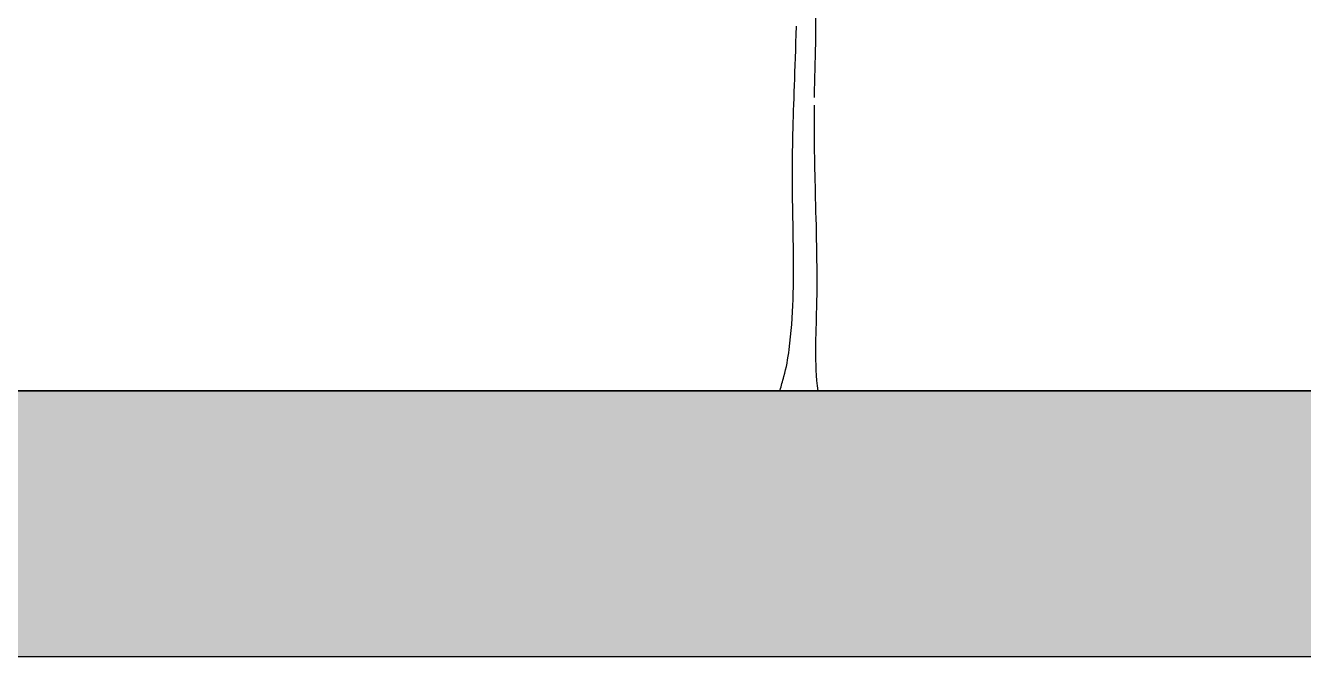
# Model space of a CAD drawing. Header units: millimetres. Extents: x 87938 to 265635, y 330093 to 434310.
# Drawn here: x 153601 to 166028, y 330093 to 336232 of the extents above; entities that cross this region are included whole.
import ezdxf

# ---------------------------------------------------------------- set-up
doc = ezdxf.new("R2010")
doc.units = ezdxf.units.MM
doc.layers.add('www.cad-blocks.net', color=7, linetype='Continuous')

# ---------------------------------------------------------------- blocks, each defined once
blk = doc.blocks.new('A$C5F7D3421')
for points, knots in [([(4068, 3808), (4068, 3814), (4072, 4046), (4098, 4869), (4081, 5685), (4064, 6277)], [0.7345625, 0.7345625, 0.7345625, 0.7345625, 0.7382272, 0.8687991, 1.2109744, 1.2109744, 1.2109744, 1.2109744]), ([(3623, 8), (3636, 68), (3694, 240), (3795, 849), (3802, 1707), (3778, 2637), (3788, 3540), (3817, 4142), (3833, 4733)], [0, 0, 0, 0, 0.0354298, 0.1049595, 0.3560432, 0.5303606, 0.6434251, 0.8787245, 0.8787245, 0.8787245, 0.8787245]), ([(4114, 0), (4067, 356), (4119, 1195), (4083, 2428), (4064, 3306), (4067, 3709)], [0, 0, 0, 0, 0.2076371, 0.4826469, 0.7154842, 0.7154842, 0.7154842, 0.7154842])]:
    blk.add_open_spline(points, degree=3, knots=knots)
blk = doc.blocks.new('format')
at = {"layer": 'www.cad-blocks.net', "true_color": 0x546d8e}
h = blk.add_hatch(color=155, dxfattribs=at)
h.set_gradient(color1=(68, 68, 68), color2=(84, 109, 142), tint=1)
h.paths.add_polyline_path([(102854, 332677), (102854, 330093), (265635, 330093), (265635, 332677)])
at = {"layer": 'www.cad-blocks.net', "color": 155, "true_color": 0x546d8e}
for p, q in [((102854, 332677), (265635, 332677)), ((102854, 332677), (265635, 332677)), ((102854, 332677), (265635, 332677)), ((102854, 330093), (265635, 330093))]:
    blk.add_line(p, q, dxfattribs=at)
blk.add_lwpolyline([(102854, 430118), (265635, 430118), (265635, 332677), (102854, 332677)], close=True, dxfattribs=at)

msp = doc.modelspace()

# ---------------------------------------------------------------- block references
at = {"xscale": 0.75, "yscale": 0.75, "zscale": 0.75}
msp.add_blockref('A$C5F7D3421', (158222, 332677), dxfattribs=at)
at = {"layer": 'www.cad-blocks.net'}
msp.add_blockref('format', (0, 0), dxfattribs=at)

doc.saveas('drawing.dxf')
